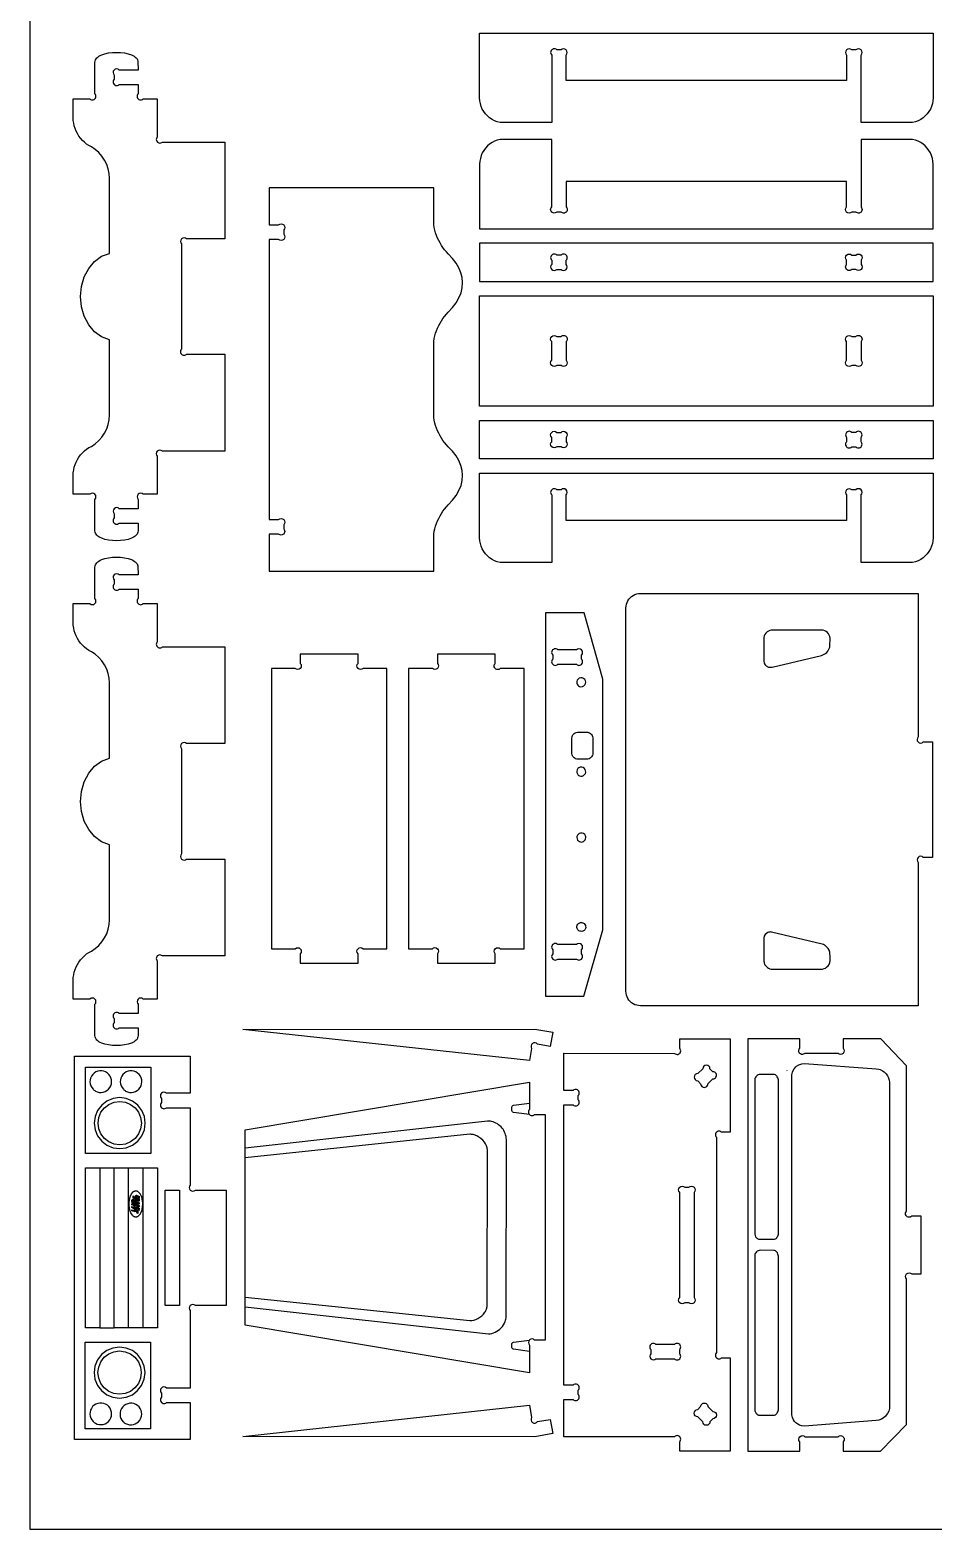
# Model space of a CAD drawing. Extents: x 1.1 to 38.6, y -0.3 to 39.9.
# Drawn here: x 1.13 to 16.79, y -0.3 to 25.68 of the extents above; entities that cross this region are included whole.
import ezdxf

# ---------------------------------------------------------------- set-up
doc = ezdxf.new("R2010")
doc.units = 0
doc.layers.get('0').update_dxf_attribs({"linetype": 'CONTINUOUS'})
doc.layers.add('ENGRAVING', color=1, linetype='CONTINUOUS')

msp = doc.modelspace()

# ---------------------------------------------------------------- linework, layer by layer
for points in [[(1.13, -0.3), (38.63, -0.3), (38.63, 39.95), (1.13, 39.95)], [(8.919, 21.324), (16.772, 21.324), (16.772, 21.988), (8.919, 21.988)], [(8.919, 19.165), (8.919, 21.074), (16.772, 21.074), (16.772, 19.165)], [(8.919, 18.251), (8.919, 18.915), (16.772, 18.915), (16.772, 18.251)], [(10.059, 8.936), (10.721, 8.936), (11.052, 10.084), (11.052, 14.43), (10.728, 15.581), (10.059, 15.581)], [(14.394, 1.542), (14.372, 1.566), (14.354, 1.593), (14.336, 1.633), (14.327, 1.678), (14.326, 1.701), (14.327, 7.573), (14.336, 7.618), (14.344, 7.638), (14.365, 7.677), (14.394, 7.709), (14.41, 7.723), (14.447, 7.746), (14.467, 7.754), (14.5, 7.763), (14.545, 7.768), (15.787, 7.678), (15.834, 7.671), (15.856, 7.664), (15.898, 7.643), (15.926, 7.623), (15.959, 7.591), (15.985, 7.554), (16.001, 7.523), (16.014, 7.479), (16.019, 7.444), (16.018, 1.802), (16.016, 1.79), (16.005, 1.745), (15.985, 1.704), (15.979, 1.694), (15.951, 1.658), (15.943, 1.649), (15.907, 1.62), (15.877, 1.603), (15.834, 1.587), (15.787, 1.579), (14.545, 1.483), (14.5, 1.488), (14.457, 1.5), (14.428, 1.515)]]:
    msp.add_lwpolyline(points, close=True)
for points in [[(9.019, 24.229), (8.989, 24.269), (8.965, 24.313), (8.945, 24.359), (8.931, 24.407), (8.922, 24.456), (8.919, 24.506), (8.919, 25.626), (16.772, 25.626), (16.772, 24.506), (16.769, 24.456), (16.761, 24.407), (16.747, 24.359), (16.727, 24.313), (16.702, 24.269), (16.672, 24.229), (16.638, 24.192), (16.6, 24.159), (16.559, 24.131), (16.514, 24.108), (16.467, 24.09), (16.419, 24.078), (15.525, 24.078), (15.525, 25.249, 1), (15.436, 25.338), (15.363, 25.338, 1), (15.275, 25.249), (15.275, 24.808), (10.417, 24.808), (10.417, 25.249, 1), (10.328, 25.338), (10.255, 25.338, 1), (10.167, 25.249), (10.167, 24.078), (9.273, 24.078), (9.224, 24.09), (9.177, 24.108), (9.133, 24.131), (9.091, 24.159), (9.053, 24.192)], [(2.274, 16.943), (2.264, 16.962), (2.258, 16.981), (2.255, 17.002), (2.255, 17.546, 1), (2.167, 17.635), (1.881, 17.635), (1.881, 18.008), (1.888, 18.056), (1.898, 18.103), (1.912, 18.15), (1.93, 18.194), (1.952, 18.237), (1.978, 18.278), (2.006, 18.317), (2.039, 18.353), (2.074, 18.387), (2.111, 18.417), (2.151, 18.444), (2.194, 18.466), (2.262, 18.511), (2.323, 18.565), (2.377, 18.627), (2.423, 18.695), (2.459, 18.768), (2.485, 18.846), (2.501, 18.926), (2.506, 19.007), (2.506, 20.311), (2.371, 20.363), (2.25, 20.452), (2.148, 20.573), (2.071, 20.721), (2.023, 20.886), (2.006, 21.061), (2.023, 21.236), (2.071, 21.402), (2.148, 21.549), (2.25, 21.671), (2.371, 21.76), (2.506, 21.811), (2.506, 23.115), (2.501, 23.197), (2.485, 23.277), (2.459, 23.354), (2.423, 23.428), (2.377, 23.496), (2.323, 23.557), (2.262, 23.611), (2.194, 23.656), (2.151, 23.68), (2.111, 23.706), (2.074, 23.737), (2.039, 23.77), (2.006, 23.806), (1.978, 23.845), (1.952, 23.886), (1.93, 23.929), (1.912, 23.974), (1.898, 24.02), (1.888, 24.067), (1.881, 24.115), (1.881, 24.49), (2.167, 24.49, 1), (2.255, 24.578), (2.255, 25.122), (2.258, 25.143), (2.264, 25.163), (2.274, 25.181), (2.288, 25.198), (2.304, 25.214), (2.324, 25.228), (2.347, 25.241), (2.372, 25.252), (2.429, 25.271), (2.492, 25.284), (2.56, 25.293), (2.629, 25.295), (2.699, 25.293), (2.767, 25.284), (2.83, 25.271), (2.887, 25.252), (2.912, 25.241), (2.935, 25.228), (2.954, 25.214), (2.971, 25.198), (2.985, 25.181), (2.995, 25.163), (3.001, 25.143), (3.004, 24.989), (2.676, 24.989, 1), (2.588, 24.9), (2.588, 24.828, 1), (2.676, 24.739), (3.004, 24.739), (3.004, 24.578, 1), (3.092, 24.49), (3.336, 24.49), (3.336, 23.829, 1), (3.425, 23.741), (4.505, 23.741), (4.505, 22.063), (3.843, 22.063, 1), (3.755, 21.974), (3.755, 20.151, 1), (3.843, 20.062), (4.505, 20.062), (4.505, 18.383), (3.424, 18.383, 1), (3.336, 18.295), (3.336, 17.635), (3.092, 17.635, 1), (3.004, 17.546), (3.004, 17.385), (2.676, 17.385, 1), (2.588, 17.297), (2.588, 17.224, 1), (2.676, 17.136), (3.004, 17.136), (3.004, 17.002), (3.001, 16.981), (2.995, 16.962), (2.985, 16.943), (2.971, 16.926), (2.954, 16.911), (2.935, 16.897), (2.912, 16.884), (2.887, 16.872), (2.83, 16.854), (2.767, 16.84), (2.699, 16.832), (2.629, 16.829), (2.56, 16.832), (2.492, 16.84), (2.429, 16.854), (2.372, 16.872), (2.347, 16.884), (2.324, 16.897), (2.304, 16.911), (2.288, 16.926)], [(8.919, 22.238), (16.772, 22.238), (16.772, 23.358), (16.769, 23.408), (16.761, 23.457), (16.747, 23.505), (16.727, 23.552), (16.702, 23.595), (16.672, 23.636), (16.638, 23.672), (16.6, 23.705), (16.559, 23.733), (16.514, 23.756), (16.467, 23.774), (16.419, 23.786), (15.525, 23.786), (15.525, 22.615, -1), (15.436, 22.527), (15.363, 22.527, -1), (15.275, 22.615), (15.275, 23.056), (10.417, 23.056), (10.417, 22.615, -1), (10.328, 22.527), (10.255, 22.527, -1), (10.167, 22.615), (10.167, 23.786), (9.273, 23.786), (9.224, 23.774), (9.177, 23.756), (9.133, 23.733), (9.091, 23.705), (9.053, 23.672), (9.019, 23.636), (8.989, 23.595), (8.965, 23.552), (8.945, 23.505), (8.931, 23.457), (8.922, 23.408), (8.919, 23.358)], [(5.274, 16.302), (8.124, 16.302), (8.124, 16.946), (8.132, 16.993), (8.143, 17.039), (8.157, 17.085), (8.172, 17.13), (8.19, 17.174), (8.21, 17.217), (8.233, 17.259), (8.257, 17.3), (8.283, 17.34), (8.312, 17.378), (8.342, 17.415), (8.374, 17.451), (8.45, 17.531), (8.512, 17.614), (8.561, 17.7), (8.596, 17.787), (8.617, 17.875), (8.624, 17.964), (8.616, 18.05), (8.595, 18.135), (8.559, 18.219), (8.511, 18.302), (8.449, 18.382), (8.374, 18.459), (8.342, 18.495), (8.312, 18.531), (8.283, 18.57), (8.257, 18.609), (8.233, 18.65), (8.21, 18.692), (8.19, 18.736), (8.172, 18.78), (8.157, 18.825), (8.143, 18.87), (8.132, 18.917), (8.124, 18.964), (8.124, 20.286), (8.133, 20.333), (8.144, 20.38), (8.157, 20.425), (8.173, 20.47), (8.19, 20.514), (8.21, 20.558), (8.233, 20.6), (8.257, 20.641), (8.283, 20.68), (8.312, 20.719), (8.342, 20.756), (8.374, 20.791), (8.45, 20.871), (8.512, 20.955), (8.561, 21.04), (8.596, 21.127), (8.617, 21.215), (8.624, 21.304), (8.616, 21.39), (8.595, 21.476), (8.56, 21.56), (8.511, 21.642), (8.449, 21.722), (8.374, 21.8), (8.342, 21.835), (8.312, 21.872), (8.283, 21.91), (8.257, 21.95), (8.233, 21.991), (8.211, 22.033), (8.19, 22.076), (8.173, 22.12), (8.157, 22.165), (8.144, 22.211), (8.133, 22.257), (8.124, 22.304), (8.124, 22.948), (5.274, 22.948), (5.274, 22.304), (5.436, 22.304, -1), (5.525, 22.216), (5.525, 22.142, -1), (5.436, 22.054), (5.275, 22.054), (5.275, 17.196), (5.436, 17.196, -1), (5.525, 17.108), (5.525, 17.035, -1), (5.436, 16.946), (5.274, 16.946)], [(10.255, 21.531), (10.328, 21.531, 1), (10.417, 21.619), (10.417, 21.693, 1), (10.328, 21.781), (10.255, 21.781, 1), (10.167, 21.693), (10.167, 21.619, 1)], [(15.363, 21.781), (15.436, 21.781, -1), (15.525, 21.693), (15.525, 21.619, -1), (15.436, 21.531), (15.363, 21.531, -1), (15.275, 21.619), (15.275, 21.693, -1)], [(10.328, 19.87), (10.255, 19.87, -1), (10.167, 19.958), (10.167, 20.281, -1), (10.255, 20.37), (10.328, 20.37, -1), (10.417, 20.281), (10.417, 19.958, -1)], [(15.525, 20.281), (15.525, 19.958, -1), (15.436, 19.87), (15.363, 19.87, -1), (15.275, 19.958), (15.275, 20.281, -1), (15.363, 20.37), (15.436, 20.37, -1)], [(10.255, 18.708), (10.328, 18.708, -1), (10.417, 18.62), (10.417, 18.547, -1), (10.328, 18.458), (10.255, 18.458, -1), (10.167, 18.547), (10.167, 18.62, -1)], [(15.363, 18.458), (15.436, 18.458, 1), (15.525, 18.547), (15.525, 18.62, 1), (15.436, 18.708), (15.363, 18.708, 1), (15.275, 18.62), (15.275, 18.547, 1)], [(9.019, 16.604), (8.989, 16.644), (8.965, 16.688), (8.945, 16.734), (8.931, 16.782), (8.922, 16.831), (8.919, 16.881), (8.919, 18.001), (16.772, 18.001), (16.772, 16.881), (16.769, 16.831), (16.761, 16.782), (16.747, 16.734), (16.727, 16.688), (16.702, 16.644), (16.672, 16.604), (16.638, 16.567), (16.6, 16.534), (16.559, 16.506), (16.514, 16.483), (16.467, 16.465), (16.419, 16.453), (15.525, 16.453), (15.525, 17.624, 1), (15.436, 17.713), (15.363, 17.713, 1), (15.275, 17.624), (15.275, 17.183), (10.417, 17.183), (10.417, 17.624, 1), (10.328, 17.713), (10.255, 17.713, 1), (10.167, 17.624), (10.167, 16.453), (9.273, 16.453), (9.224, 16.465), (9.177, 16.483), (9.133, 16.506), (9.091, 16.534), (9.053, 16.567)], [(2.288, 8.176), (2.274, 8.193), (2.264, 8.212), (2.258, 8.231), (2.255, 8.252), (2.255, 8.796, 1), (2.167, 8.885), (1.881, 8.885), (1.881, 9.258), (1.888, 9.306), (1.898, 9.353), (1.912, 9.4), (1.93, 9.444), (1.952, 9.487), (1.978, 9.528), (2.006, 9.567), (2.039, 9.603), (2.074, 9.637), (2.111, 9.667), (2.151, 9.694), (2.194, 9.716), (2.262, 9.761), (2.323, 9.815), (2.377, 9.877), (2.423, 9.945), (2.459, 10.018), (2.485, 10.096), (2.501, 10.176), (2.506, 10.257), (2.506, 11.561), (2.371, 11.613), (2.25, 11.702), (2.148, 11.823), (2.071, 11.971), (2.023, 12.136), (2.006, 12.311), (2.023, 12.486), (2.071, 12.652), (2.148, 12.799), (2.25, 12.921), (2.371, 13.01), (2.506, 13.061), (2.506, 14.365), (2.501, 14.447), (2.485, 14.527), (2.459, 14.604), (2.423, 14.678), (2.377, 14.746), (2.323, 14.807), (2.262, 14.861), (2.194, 14.906), (2.151, 14.93), (2.111, 14.956), (2.074, 14.987), (2.039, 15.02), (2.006, 15.056), (1.978, 15.095), (1.952, 15.136), (1.93, 15.179), (1.912, 15.224), (1.898, 15.27), (1.888, 15.317), (1.881, 15.365), (1.881, 15.74), (2.167, 15.74, 1), (2.255, 15.828), (2.255, 16.372), (2.258, 16.393), (2.264, 16.413), (2.274, 16.431), (2.288, 16.448), (2.304, 16.464), (2.324, 16.478), (2.347, 16.491), (2.372, 16.502), (2.429, 16.521), (2.492, 16.534), (2.56, 16.543), (2.629, 16.545), (2.699, 16.543), (2.767, 16.534), (2.83, 16.521), (2.887, 16.502), (2.912, 16.491), (2.935, 16.478), (2.954, 16.464), (2.971, 16.448), (2.985, 16.431), (2.995, 16.413), (3.001, 16.393), (3.004, 16.239), (2.676, 16.239, 1), (2.588, 16.15), (2.588, 16.078, 1), (2.676, 15.989), (3.004, 15.989), (3.004, 15.828, 1), (3.092, 15.74), (3.336, 15.74), (3.336, 15.079, 1), (3.425, 14.991), (4.505, 14.991), (4.505, 13.313), (3.843, 13.313, 1), (3.755, 13.224), (3.755, 11.401, 1), (3.843, 11.312), (4.505, 11.312), (4.505, 9.633), (3.424, 9.633, 1), (3.336, 9.545), (3.336, 8.885), (3.092, 8.885, 1), (3.004, 8.796), (3.004, 8.635), (2.676, 8.635, 1), (2.588, 8.547), (2.588, 8.474, 1), (2.676, 8.386), (3.004, 8.386), (3.004, 8.252), (3.001, 8.231), (2.995, 8.212), (2.985, 8.193), (2.971, 8.176), (2.954, 8.161), (2.935, 8.147), (2.912, 8.134), (2.887, 8.122), (2.83, 8.104), (2.767, 8.09), (2.699, 8.082), (2.629, 8.079), (2.56, 8.082), (2.492, 8.09), (2.429, 8.104), (2.372, 8.122), (2.347, 8.134), (2.324, 8.147), (2.304, 8.161)], [(11.526, 8.843), (11.505, 8.867), (11.487, 8.894), (11.472, 8.924), (11.462, 8.955), (11.455, 8.987), (11.453, 9.02), (11.453, 15.665), (11.455, 15.698), (11.462, 15.73), (11.472, 15.761), (11.487, 15.79), (11.505, 15.818), (11.526, 15.842), (11.551, 15.864), (11.578, 15.882), (11.608, 15.896), (11.639, 15.907), (11.671, 15.913), (11.703, 15.915), (16.514, 15.915), (16.514, 13.431, 1), (16.602, 13.342), (16.764, 13.342), (16.764, 11.342), (16.602, 11.342, 1), (16.514, 11.254), (16.514, 8.769), (11.703, 8.769), (11.671, 8.772), (11.639, 8.778), (11.608, 8.788), (11.578, 8.803), (11.551, 8.821)], [(5.312, 9.758), (5.724, 9.758, -1), (5.812, 9.67), (5.812, 9.508), (6.812, 9.508), (6.812, 9.67, -1), (6.901, 9.758), (7.312, 9.758), (7.312, 14.616), (6.901, 14.616, -1), (6.812, 14.704), (6.812, 14.866), (5.812, 14.866), (5.812, 14.704, -1), (5.724, 14.616), (5.312, 14.616)], [(7.689, 9.758), (8.1, 9.758, -1), (8.189, 9.67), (8.189, 9.508), (9.189, 9.508), (9.189, 9.67, -1), (9.277, 9.758), (9.689, 9.758), (9.689, 14.616), (9.277, 14.616, -1), (9.189, 14.704), (9.189, 14.866), (8.189, 14.866), (8.189, 14.704, -1), (8.1, 14.616), (7.689, 14.616)], [(10.272, 14.688), (10.595, 14.688, 1), (10.684, 14.776), (10.684, 14.849, 1), (10.595, 14.938), (10.272, 14.938, 1), (10.184, 14.849), (10.184, 14.776, 1)], [(10.272, 9.58), (10.595, 9.58, 1), (10.684, 9.668), (10.684, 9.741, 1), (10.595, 9.83), (10.272, 9.83, 1), (10.184, 9.741), (10.184, 9.668, 1)], [(4.817, 8.36), (9.876, 8.364), (10.184, 8.311), (10.142, 8.065), (9.921, 8.103, 1), (9.819, 8.031), (9.782, 7.819)], [(12.384, 1.05), (12.384, 1.212, 1), (12.295, 1.3), (10.376, 1.3), (10.376, 1.944), (10.538, 1.944, 1), (10.626, 2.032), (10.626, 2.105, 1), (10.538, 2.194), (10.376, 2.194), (10.376, 7.052), (10.538, 7.052, 1), (10.626, 7.14), (10.626, 7.213, 1), (10.538, 7.302), (10.376, 7.302), (10.376, 7.945), (12.295, 7.944, 1), (12.384, 8.032), (12.384, 8.196), (13.258, 8.195), (13.258, 6.577), (13.11, 6.577, 1), (13.022, 6.489), (13.022, 2.757, 1), (13.11, 2.668), (13.258, 2.668), (13.258, 1.05)], [(14.464, 1.05), (14.464, 1.212, -1), (14.553, 1.3), (15.126, 1.3, -1), (15.214, 1.212), (15.214, 1.05), (15.862, 1.05), (16.314, 1.512), (16.314, 4.034, -1), (16.402, 4.123), (16.564, 4.123), (16.564, 5.123), (16.402, 5.123, -1), (16.314, 5.211), (16.314, 7.728), (15.867, 8.197), (15.214, 8.196), (15.214, 8.033, -1), (15.126, 7.944), (14.553, 7.944, -1), (14.464, 8.032), (14.464, 8.196), (13.567, 8.195), (13.567, 1.05)], [(1.899, 1.25), (1.899, 7.894), (3.907, 7.894), (3.907, 7.252), (3.495, 7.252, 1), (3.407, 7.164), (3.407, 7.09, 1), (3.495, 7.002), (3.907, 7.002), (3.907, 5.661, 1), (3.995, 5.573), (4.531, 5.573), (4.531, 3.573), (3.995, 3.573, 1), (3.907, 3.485), (3.907, 2.144), (3.495, 2.144, 1), (3.407, 2.056), (3.407, 1.983, 1), (3.495, 1.894), (3.907, 1.894), (3.907, 1.25)], [(12.959, 7.626), (12.908, 7.678, 1), (12.783, 7.679), (12.697, 7.595, 1), (12.696, 7.47), (12.747, 7.417, 1), (12.872, 7.416), (12.958, 7.501, 1)], [(9.782, 7.083), (9.782, 6.973, 1), (9.871, 6.885), (10.051, 6.885), (10.051, 2.976), (9.871, 2.976, 1), (9.782, 2.888), (9.782, 2.777), (9.782, 2.408), (4.856, 3.232), (4.856, 3.552), (4.856, 3.717), (4.856, 6.136), (4.856, 6.301), (4.856, 6.619), (9.782, 7.444)], [(12.634, 5.534), (12.634, 3.711, -1), (12.545, 3.623), (12.472, 3.623, -1), (12.384, 3.711), (12.384, 5.534, -1), (12.472, 5.623), (12.545, 5.623, -1)], [(12.384, 2.737), (12.384, 2.811, 1), (12.295, 2.899), (11.972, 2.899, 1), (11.884, 2.811), (11.884, 2.737, 1), (11.972, 2.649), (12.295, 2.649, 1)], [(4.817, 1.304), (9.782, 1.845), (9.819, 1.633, 1), (9.921, 1.561), (10.142, 1.599), (10.184, 1.353), (9.876, 1.3)], [(12.696, 1.769), (12.747, 1.821, -1), (12.872, 1.822), (12.958, 1.737, -1), (12.959, 1.612), (12.908, 1.56, -1), (12.783, 1.559), (12.697, 1.644, -1)]]:
    msp.add_lwpolyline(points, format="xyb", close=True)
for points in [[(8.126, 18.949), (8.126, 18.964)], [(14.237, 7.652), (14.237, 7.65)], [(14.237, 1.6), (14.237, 1.599)]]:
    msp.add_lwpolyline(points)
at = {"layer": 'ENGRAVING'}
for points in [[(13.881, 14.662, 0.122551), (13.924, 14.64, 0.098658), (13.984, 14.639), (14.838, 14.841, 0.128882), (14.93, 14.895, 0.131761), (14.983, 14.985, 0.016891), (14.985, 14.994, 0.023588), (14.986, 15), (14.988, 15.143, 0.190721), (14.943, 15.238, 0.178591), (14.841, 15.281), (13.996, 15.281, 0.132514), (13.901, 15.249, 0.229809), (13.842, 15.151), (13.842, 14.736, 0.099643), (13.854, 14.695, 0.096321)], [(10.648, 14.306, 0.782283), (10.738, 14.426, 0.781894), (10.603, 14.362, 0.122401), (10.619, 14.328, 0.122157)], [(10.648, 12.756, 0.722471), (10.745, 12.867, 0.724254), (10.601, 12.836, 0.159922), (10.612, 12.788, 0.161123)], [(10.648, 11.614, 0.264164), (10.718, 11.619, 0.238303), (10.756, 11.685, 0.196042), (10.738, 11.736, 0.348672), (10.642, 11.753, 0.28855), (10.602, 11.684, 0.275246)], [(13.904, 9.432, 0.07759), (13.945, 9.412, 0.067175), (13.996, 9.403), (14.833, 9.403, 0.151852), (14.929, 9.437, 0.22671), (14.988, 9.549, 0.025228), (14.987, 9.667, 0.180834), (14.933, 9.787, 0.055659), (14.893, 9.82, 0.06529), (14.853, 9.839), (13.976, 10.047, 0.131625), (13.911, 10.039, 0.270936), (13.842, 9.949), (13.842, 9.541, 0.109806), (13.861, 9.48, 0.110325)], [(2.263, 7.292, 0.936602), (2.471, 7.603, 0.936602), (2.224, 7.322, 0.032737), (2.242, 7.305, 0.032737)], [(2.787, 7.292, 0.936602), (2.995, 7.603, 0.936602), (2.748, 7.322, 0.032737), (2.767, 7.305, 0.032737)], [(13.731, 4.733, 0.052818), (13.749, 4.724, 0.062933), (13.765, 4.721), (14.012, 4.721, 0.185881), (14.064, 4.748, 0.153894), (14.093, 4.813), (14.093, 7.487, 0.154124), (14.064, 7.551, 0.18557), (14.012, 7.579), (13.775, 7.579, 0.187421), (13.715, 7.552, 0.167362), (13.684, 7.487), (13.684, 4.813, 0.116623), (13.699, 4.766, 0.123392)], [(13.739, 1.68, 0.053981), (13.75, 1.675, 0.042226), (13.765, 1.672), (14.012, 1.672, 0.185914), (14.064, 1.7, 0.153921), (14.093, 1.764), (14.093, 4.428, 0.15257), (14.065, 4.501, 0.198654), (14.012, 4.53), (13.775, 4.531, 0.187416), (13.715, 4.504, 0.16731), (13.684, 4.438), (13.684, 1.764, 0.122736), (13.701, 1.715, 0.124426)], [(2.263, 1.534, 0.936602), (2.471, 1.846, 0.936602), (2.224, 1.564, 0.032737), (2.242, 1.548, 0.032737)], [(2.784, 1.53, 0.936602), (2.992, 1.841, 0.936602), (2.745, 1.559, 0.032737), (2.764, 1.543, 0.032737)]]:
    msp.add_lwpolyline(points, format="xyb", close=True, dxfattribs=at)
for points in [[(10.555, 13.068), (10.534, 13.091), (10.529, 13.1), (10.52, 13.12), (10.516, 13.141), (10.515, 13.402), (10.52, 13.434), (10.529, 13.454), (10.534, 13.463), (10.555, 13.486), (10.572, 13.498), (10.592, 13.506), (10.613, 13.51), (10.772, 13.511), (10.794, 13.509), (10.814, 13.502), (10.824, 13.498), (10.841, 13.486), (10.856, 13.471), (10.868, 13.454), (10.876, 13.434), (10.88, 13.413), (10.881, 13.146), (10.879, 13.13), (10.872, 13.11), (10.868, 13.1), (10.856, 13.083), (10.841, 13.068), (10.833, 13.062), (10.814, 13.051), (10.794, 13.045), (10.772, 13.043), (10.624, 13.043), (10.602, 13.045), (10.582, 13.051), (10.572, 13.056)], [(10.619, 10.086), (10.607, 10.106), (10.601, 10.128), (10.603, 10.151), (10.607, 10.166), (10.619, 10.185), (10.629, 10.196), (10.642, 10.204), (10.663, 10.212), (10.687, 10.213), (10.709, 10.207), (10.728, 10.196), (10.743, 10.179), (10.753, 10.159), (10.755, 10.151), (10.756, 10.128), (10.75, 10.106), (10.739, 10.086), (10.728, 10.076), (10.709, 10.064), (10.687, 10.059), (10.663, 10.06), (10.656, 10.062), (10.635, 10.071)], [(2.089, 6.21), (2.089, 7.708), (3.222, 7.708), (3.222, 6.21)], [(2.799, 6.309), (2.906, 6.353), (2.997, 6.423), (3.067, 6.514), (3.111, 6.621), (3.126, 6.735), (3.111, 6.85), (3.067, 6.956), (2.997, 7.047), (2.906, 7.118), (2.799, 7.162), (2.685, 7.177), (2.571, 7.162), (2.464, 7.118), (2.373, 7.047), (2.302, 6.956), (2.258, 6.85), (2.243, 6.735), (2.258, 6.621), (2.302, 6.514), (2.373, 6.423), (2.464, 6.353), (2.571, 6.309), (2.685, 6.294)], [(2.36, 6.548), (2.323, 6.638), (2.31, 6.735), (2.323, 6.832), (2.36, 6.923), (2.42, 7), (2.497, 7.06), (2.588, 7.097), (2.685, 7.11), (2.782, 7.097), (2.872, 7.06), (2.95, 7), (3.01, 6.923), (3.047, 6.832), (3.06, 6.735), (3.047, 6.638), (3.01, 6.548), (2.95, 6.47), (2.872, 6.41), (2.782, 6.373), (2.685, 6.36), (2.588, 6.373), (2.497, 6.41), (2.42, 6.47)], [(2.913, 5.128), (2.904, 5.139), (2.878, 5.181), (2.874, 5.189), (2.871, 5.197), (2.868, 5.206), (2.865, 5.216), (2.862, 5.225), (2.859, 5.235), (2.857, 5.245), (2.855, 5.255), (2.853, 5.266), (2.852, 5.277), (2.85, 5.288), (2.849, 5.299), (2.849, 5.31), (2.848, 5.322), (2.848, 5.334), (2.848, 5.345), (2.849, 5.357), (2.849, 5.368), (2.85, 5.38), (2.852, 5.391), (2.853, 5.401), (2.855, 5.412), (2.857, 5.422), (2.859, 5.432), (2.862, 5.442), (2.865, 5.452), (2.868, 5.461), (2.871, 5.47), (2.874, 5.478), (2.878, 5.487), (2.882, 5.495), (2.89, 5.509), (2.919, 5.543), (2.924, 5.548), (2.929, 5.551), (2.935, 5.554), (2.94, 5.557), (2.946, 5.559), (2.952, 5.56), (2.957, 5.561), (2.963, 5.561), (2.969, 5.561), (2.975, 5.56), (2.981, 5.559), (2.987, 5.557), (2.992, 5.554), (2.998, 5.551), (3.028, 5.522), (3.033, 5.516), (3.037, 5.509), (3.041, 5.502), (3.045, 5.495), (3.049, 5.487), (3.053, 5.478), (3.056, 5.47), (3.059, 5.461), (3.062, 5.452), (3.065, 5.442), (3.068, 5.432), (3.07, 5.422), (3.079, 5.345), (3.079, 5.334), (3.079, 5.322), (3.07, 5.245), (3.068, 5.235), (3.065, 5.225), (3.062, 5.216), (3.059, 5.206), (3.056, 5.197), (3.053, 5.189), (3.049, 5.181), (3.045, 5.173), (3.041, 5.165), (3.037, 5.158), (3.033, 5.151), (3.028, 5.145), (3.003, 5.12), (2.998, 5.116), (2.992, 5.113), (2.987, 5.111), (2.981, 5.109), (2.975, 5.107), (2.969, 5.106), (2.963, 5.106), (2.957, 5.106), (2.952, 5.107), (2.946, 5.109), (2.94, 5.111), (2.935, 5.113), (2.929, 5.116), (2.924, 5.12), (2.919, 5.124)], [(2.928, 5.429), (2.916, 5.433), (2.916, 5.473), (2.928, 5.469), (2.945, 5.421), (2.937, 5.425), (2.928, 5.447)], [(2.963, 5.448), (2.963, 5.466), (2.963, 5.471), (2.964, 5.476), (2.965, 5.479), (2.967, 5.481), (2.97, 5.484), (2.974, 5.485), (2.978, 5.485), (2.982, 5.483), (2.987, 5.481), (2.992, 5.478), (2.995, 5.473), (2.997, 5.468), (3.022, 5.472), (3.022, 5.454), (2.997, 5.453), (3.022, 5.445), (3.022, 5.428)], [(2.975, 5.461), (2.989, 5.456), (2.989, 5.457), (2.989, 5.46), (2.987, 5.463), (2.985, 5.465), (2.982, 5.467), (2.979, 5.467), (2.977, 5.467), (2.976, 5.465)], [(3.469, 3.573), (3.469, 5.573), (3.719, 5.573), (3.719, 3.573)], [(2.894, 5.377), (2.894, 5.391), (2.895, 5.397), (2.896, 5.402), (2.898, 5.406), (2.905, 5.411), (2.911, 5.412), (2.917, 5.412), (2.924, 5.41), (2.931, 5.407), (2.937, 5.403), (2.943, 5.399), (2.947, 5.394), (2.95, 5.389), (2.952, 5.384), (2.954, 5.378), (2.954, 5.372), (2.954, 5.356)], [(2.894, 5.317), (2.894, 5.333), (2.915, 5.334), (2.919, 5.334), (2.925, 5.334), (2.93, 5.334), (2.923, 5.336), (2.917, 5.338), (2.894, 5.345), (2.894, 5.361), (2.954, 5.34), (2.954, 5.324), (2.932, 5.323), (2.925, 5.323), (2.919, 5.323), (2.931, 5.32), (2.939, 5.318), (2.954, 5.313), (2.954, 5.296)], [(2.894, 5.272), (2.894, 5.292), (2.954, 5.285), (2.954, 5.267), (2.946, 5.269), (2.946, 5.257), (2.954, 5.253), (2.954, 5.236)], [(2.894, 5.217), (2.894, 5.234), (2.94, 5.218), (2.94, 5.231), (2.954, 5.226), (2.954, 5.196)], [(2.909, 5.388), (2.94, 5.378), (2.939, 5.382), (2.936, 5.386), (2.931, 5.389), (2.925, 5.392), (2.918, 5.394), (2.913, 5.394), (2.91, 5.392)], [(2.913, 5.275), (2.916, 5.273), (2.917, 5.273), (2.924, 5.269), (2.934, 5.264), (2.934, 5.271), (2.927, 5.272), (2.926, 5.273), (2.919, 5.274), (2.917, 5.274), (2.914, 5.275)], [(2.963, 5.405), (2.963, 5.437), (2.977, 5.432), (2.977, 5.417), (2.985, 5.414), (2.985, 5.427), (2.999, 5.422), (2.999, 5.409), (3.008, 5.406), (3.008, 5.421), (3.022, 5.416), (3.022, 5.384)], [(2.963, 5.345), (2.963, 5.363), (2.98, 5.36), (3.002, 5.355), (2.991, 5.36), (2.982, 5.365), (2.963, 5.376), (2.963, 5.394), (3.022, 5.356), (3.022, 5.339)], [(2.973, 5.295), (2.969, 5.3), (2.966, 5.305), (2.964, 5.309), (2.963, 5.313), (2.963, 5.318), (2.963, 5.323), (2.965, 5.327), (2.967, 5.33), (2.971, 5.332), (2.975, 5.333), (2.98, 5.334), (2.986, 5.333), (2.993, 5.331), (2.999, 5.328), (3, 5.328), (3.005, 5.325), (3.01, 5.321), (3.014, 5.317), (3.018, 5.312), (3.02, 5.307), (3.022, 5.302), (3.022, 5.297), (3.022, 5.293), (3.021, 5.289), (3.019, 5.286), (3.016, 5.283), (3.012, 5.281), (3.006, 5.28), (3, 5.281), (2.992, 5.283), (2.985, 5.286), (2.979, 5.29)], [(2.963, 5.239), (2.963, 5.257), (2.963, 5.262), (2.964, 5.266), (2.965, 5.27), (2.967, 5.272), (2.97, 5.274), (2.974, 5.275), (2.978, 5.275), (2.982, 5.274), (2.987, 5.272), (2.992, 5.268), (2.995, 5.264), (2.997, 5.259), (3.022, 5.263), (3.022, 5.245), (2.997, 5.244), (3.022, 5.235), (3.022, 5.218)], [(2.987, 5.174), (2.969, 5.222), (2.977, 5.217), (2.987, 5.195), (2.987, 5.214), (2.999, 5.21), (2.999, 5.17)], [(2.975, 5.252), (2.989, 5.247), (2.989, 5.248), (2.989, 5.251), (2.987, 5.254), (2.985, 5.256), (2.982, 5.257), (2.979, 5.258), (2.977, 5.257), (2.976, 5.255)], [(2.977, 5.313), (2.978, 5.31), (2.981, 5.306), (2.986, 5.304), (2.993, 5.301), (2.999, 5.299), (3.004, 5.298), (3.007, 5.299), (3.008, 5.301), (3.007, 5.304), (3.004, 5.308), (3, 5.31), (2.993, 5.313), (2.986, 5.315), (2.981, 5.316), (2.978, 5.315)], [(2.087, 1.438), (2.087, 2.936), (3.219, 2.936), (3.219, 1.438)], [(2.461, 2.028), (2.568, 1.984), (2.682, 1.969), (2.796, 1.984), (2.903, 2.028), (2.994, 2.099), (3.064, 2.19), (3.108, 2.297), (3.124, 2.411), (3.108, 2.525), (3.064, 2.632), (2.994, 2.723), (2.903, 2.793), (2.796, 2.837), (2.682, 2.852), (2.568, 2.837), (2.461, 2.793), (2.37, 2.723), (2.3, 2.632), (2.256, 2.525), (2.241, 2.411), (2.256, 2.297), (2.3, 2.19), (2.37, 2.099)], [(2.357, 2.223), (2.32, 2.314), (2.307, 2.411), (2.32, 2.508), (2.357, 2.598), (2.417, 2.676), (2.495, 2.736), (2.585, 2.773), (2.682, 2.786), (2.779, 2.773), (2.87, 2.736), (2.947, 2.676), (3.007, 2.598), (3.044, 2.508), (3.057, 2.411), (3.044, 2.314), (3.007, 2.223), (2.947, 2.146), (2.87, 2.086), (2.779, 2.049), (2.682, 2.036), (2.585, 2.049), (2.495, 2.086), (2.417, 2.146)]]:
    msp.add_lwpolyline(points, close=True, dxfattribs=at)
for points in [[(9.782, 6.884), (9.507, 6.922, -0.118717), (9.486, 6.933, -0.169859), (9.478, 6.948), (9.478, 7.019, -0.155969), (9.486, 7.034, -0.109585), (9.507, 7.045), (9.782, 7.083)], [(4.856, 3.552), (9.07, 3.084, 0.122317), (9.189, 3.111, 0.181865), (9.361, 3.297, 0.038065), (9.375, 3.34, 0.043278), (9.38, 3.38), (9.382, 6.449, 0.164253), (9.307, 6.65, 0.163014), (9.125, 6.766, 0.044111), (9.094, 6.771, 0.036665), (9.057, 6.77), (4.856, 6.301)], [(4.856, 3.717), (8.748, 3.313, 0.133814), (8.888, 3.348, 0.115915), (9.01, 3.459, 0.063384), (9.037, 3.512, 0.060248), (9.051, 3.572), (9.052, 6.268, 0.145707), (9.001, 6.407, 0.125068), (8.869, 6.515, 0.055339), (8.808, 6.536, 0.059781), (8.748, 6.542), (4.856, 6.136)], [(9.782, 2.778), (9.507, 2.815, -0.109901), (9.486, 2.827, -0.155839), (9.478, 2.841), (9.478, 2.913, -0.155971), (9.486, 2.927, -0.109584), (9.507, 2.938), (9.782, 2.976)]]:
    msp.add_lwpolyline(points, format="xyb", dxfattribs=at)
for points in [[(2.339, 3.186), (2.089, 3.186), (2.089, 5.96), (2.339, 5.96), (2.339, 3.186), (2.589, 3.186)], [(2.339, 5.96), (2.589, 5.96)], [(2.839, 3.186), (2.589, 3.186), (2.589, 5.96), (2.839, 5.96), (3.089, 5.96), (3.339, 5.96), (3.339, 3.186), (3.089, 3.186), (2.839, 3.186), (2.839, 5.96)], [(3.089, 3.186), (3.089, 5.96)], [(2.913, 5.275), (2.911, 5.276), (2.909, 5.277)]]:
    msp.add_lwpolyline(points, dxfattribs=at)

doc.saveas('drawing.dxf')
